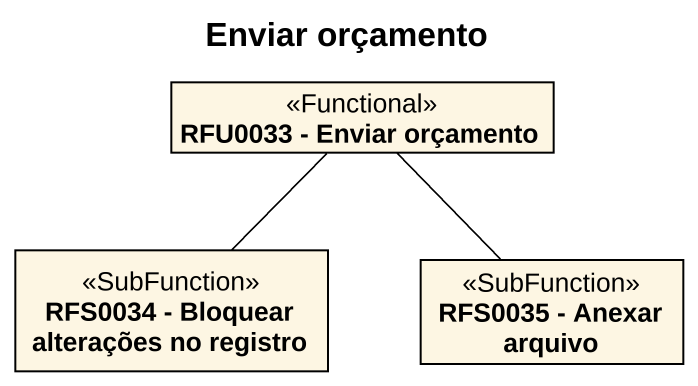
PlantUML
@startuml
title Enviar orçamento
hide circle
hide empty members
class "RFU0033 - Enviar orçamento" as RFU0033_Enviar_orçamento <<Functional>>
class "RFS0034 - Bloquear alterações no registro" as RFS0034_Bloquear_alterações <<SubFunction>>
class "RFS0035 - Anexar arquivo" as RFS0035_Anexar_arquivo <<SubFunction>>
RFS0034_Bloquear_alterações -up- RFU0033_Enviar_orçamento
RFS0035_Anexar_arquivo -up- RFU0033_Enviar_orçamento
@enduml
